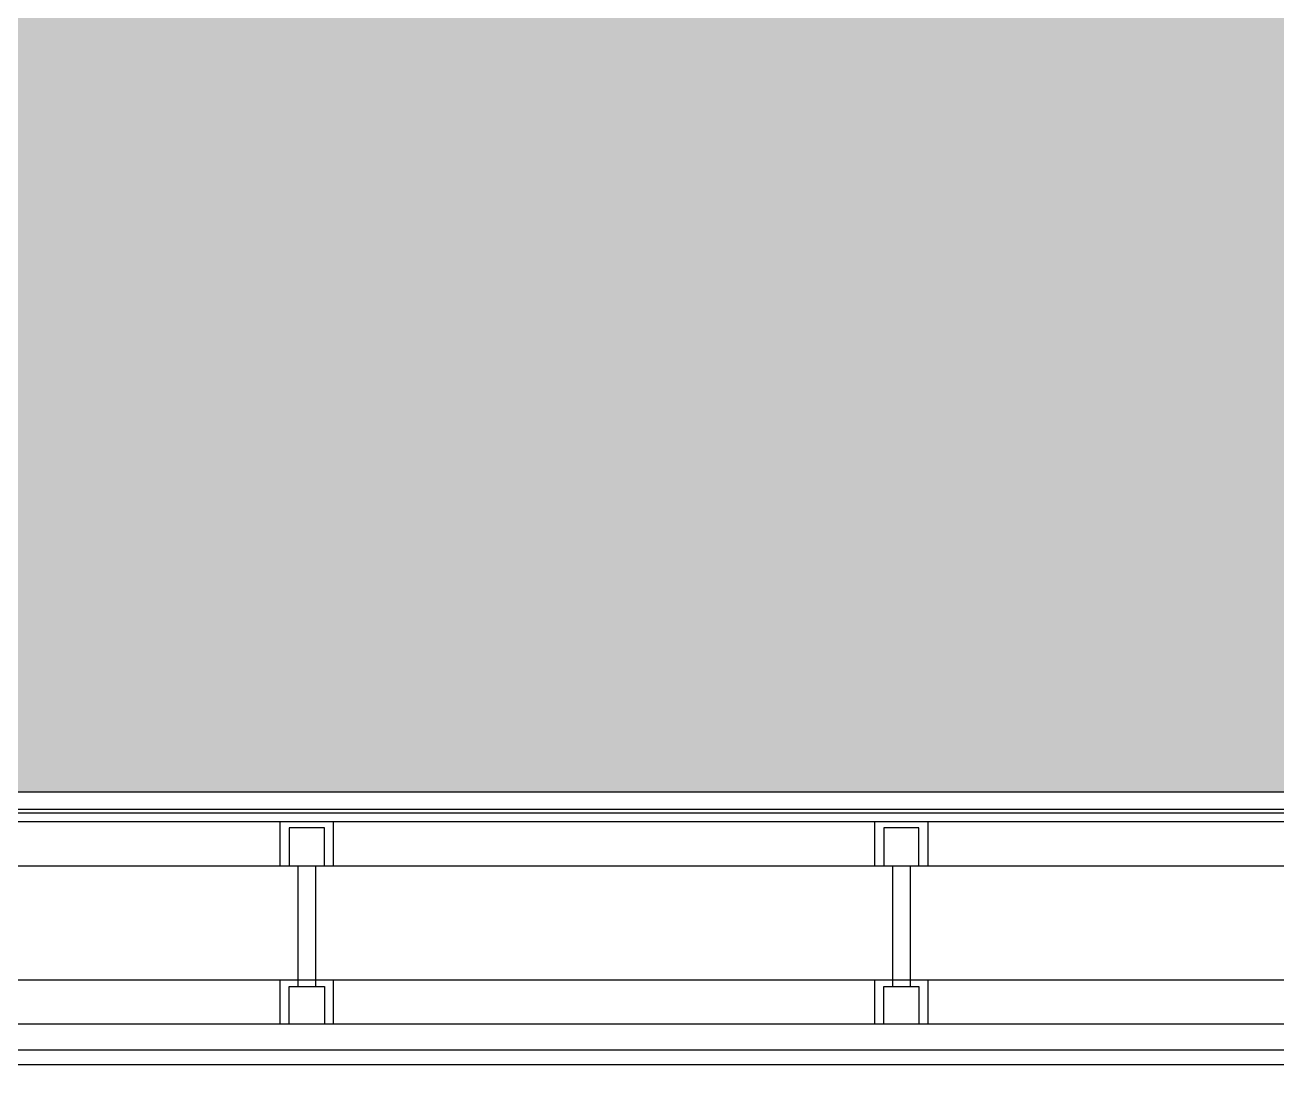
# Model space of a CAD drawing. Header units: metres. Extents: x 19 to 194, y 62 to 154.
# Drawn here: x 56.71 to 63.82, y 68.15 to 74.17 of the extents above; entities that cross this region are included whole.
import ezdxf

# ---------------------------------------------------------------- set-up
doc = ezdxf.new("R2010")
doc.units = ezdxf.units.M
doc.header["$MEASUREMENT"] = 0
doc.layers.add('ALL', color=7, linetype='Continuous')
doc.layers.add('ALL4', color=7, linetype='Continuous')

msp = doc.modelspace()

# ---------------------------------------------------------------- hatches: boundary and pattern name
at = {"layer": 'ALL4', "lineweight": 0, "true_color": 0xe6e6e6, "transparency": 33554687}
h = msp.add_hatch(color=254, dxfattribs=at)
h.dxf.hatch_style = 1
h.paths.add_polyline_path([(181.2945, 128.8704), (187.0549, 128.8704), (187.0549, 139.3912), (29.3495, 139.4008), (29.3495, 127.8507), (32.7796, 127.8507), (32.7295, 82.9907), (29.3495, 82.9907), (29.3495, 69.8204), (187.0545, 69.8204), (187.0545, 83.1151), (181.2945, 83.1151)])

# ---------------------------------------------------------------- linework, layer by layer
at = {"layer": 'ALL', "color": 18, "lineweight": 25, "true_color": 0x000000}
for points in [[(70.6749, 69.7201), (42.7999, 69.7202), (42.5749, 69.7202)], [(42.7999, 69.7002), (70.6749, 69.7002)], [(58.1624, 69.4002), (58.1624, 69.6502)], [(58.4624, 69.6502), (58.4624, 69.4002)], [(61.5374, 69.4002), (61.5374, 69.6502)], [(61.8374, 69.6502), (61.8374, 69.4002)], [(58.2624, 69.4002), (58.2624, 68.7152)], [(58.3624, 69.4002), (58.3624, 68.7152)], [(61.6374, 69.4002), (61.6374, 68.7152)], [(61.7374, 69.4002), (61.7374, 68.7152)], [(70.3499, 68.5001), (70.3499, 68.7501), (42.8999, 68.7502), (42.8999, 68.5002)], [(58.1624, 68.5002), (58.1624, 68.7502)], [(58.4624, 68.7502), (58.4624, 68.5002)], [(61.5374, 68.5002), (61.5374, 68.7502)], [(61.8374, 68.7502), (61.8374, 68.5002)], [(70.4699, 68.2952), (70.4699, 68.2702), (42.7799, 68.2703)]]:
    msp.add_lwpolyline(points, dxfattribs=at)
for points in [[(42.8999, 69.4002), (70.3499, 69.4001), (70.3499, 69.6501), (42.8999, 69.6502)], [(58.2124, 69.6152), (58.2124, 69.4002), (58.4124, 69.4002), (58.4124, 69.6152)], [(61.5874, 69.6152), (61.5874, 69.4002), (61.7874, 69.4002), (61.7874, 69.6152)], [(58.4124, 68.7152), (58.4124, 68.5002), (58.2124, 68.5002), (58.2124, 68.7152)], [(61.7874, 68.7152), (61.7874, 68.5002), (61.5874, 68.5002), (61.5874, 68.7152)], [(70.6099, 68.5001), (42.6399, 68.5002), (42.6399, 68.1501), (42.7199, 68.1501), (42.7199, 68.3552), (70.5299, 68.3551), (70.5299, 68.1501), (70.6099, 68.1501)]]:
    msp.add_lwpolyline(points, close=True, dxfattribs=at)
at = {"layer": 'ALL4', "color": 254, "lineweight": 0, "true_color": 0xe6e6e6, "transparency": 33554687}
msp.add_lwpolyline([(181.2945, 128.8704), (187.0549, 128.8704), (187.0549, 139.3912), (29.3495, 139.4008), (29.3495, 127.8507), (32.7796, 127.8507), (32.7295, 82.9907), (29.3495, 82.9907), (29.3495, 69.8204), (187.0545, 69.8204), (187.0545, 83.1151), (181.2945, 83.1151)], close=True, dxfattribs=at)
at = {"layer": 'ALL4', "color": 254, "lineweight": 25, "true_color": 0xe6e6e6}
msp.add_lwpolyline([(181.2945, 128.8704), (187.0549, 128.8704), (187.0549, 139.3912), (29.3495, 139.4008), (29.3495, 127.8507), (32.7796, 127.8507), (32.7295, 82.9907), (29.3495, 82.9907), (29.3495, 69.8204), (187.0545, 69.8204), (187.0545, 83.1151), (181.2945, 83.1151)], close=True, dxfattribs=at)
at = {"layer": 'ALL4', "color": 18, "lineweight": 25, "true_color": 0x000000}
for points in [[(70.6749, 69.7201), (42.7999, 69.7202), (42.5749, 69.7202)], [(42.7999, 69.7002), (70.6749, 69.7002)], [(58.1624, 69.4002), (58.1624, 69.6502)], [(58.4624, 69.6502), (58.4624, 69.4002)], [(61.5374, 69.4002), (61.5374, 69.6502)], [(61.8374, 69.6502), (61.8374, 69.4002)], [(58.2624, 69.4002), (58.2624, 68.7152)], [(58.3624, 69.4002), (58.3624, 68.7152)], [(61.6374, 69.4002), (61.6374, 68.7152)], [(61.7374, 69.4002), (61.7374, 68.7152)], [(70.3499, 68.5001), (70.3499, 68.7501), (42.8999, 68.7502), (42.8999, 68.5002)], [(58.1624, 68.5002), (58.1624, 68.7502)], [(58.4624, 68.7502), (58.4624, 68.5002)], [(61.5374, 68.5002), (61.5374, 68.7502)], [(61.8374, 68.7502), (61.8374, 68.5002)], [(70.4699, 68.2952), (70.4699, 68.2702), (42.7799, 68.2703)]]:
    msp.add_lwpolyline(points, dxfattribs=at)
for points in [[(42.8999, 69.4002), (70.3499, 69.4001), (70.3499, 69.6501), (42.8999, 69.6502)], [(58.2124, 69.6152), (58.2124, 69.4002), (58.4124, 69.4002), (58.4124, 69.6152)], [(61.5874, 69.6152), (61.5874, 69.4002), (61.7874, 69.4002), (61.7874, 69.6152)], [(58.4124, 68.7152), (58.4124, 68.5002), (58.2124, 68.5002), (58.2124, 68.7152)], [(61.7874, 68.7152), (61.7874, 68.5002), (61.5874, 68.5002), (61.5874, 68.7152)], [(70.6099, 68.5001), (42.6399, 68.5002), (42.6399, 68.1501), (42.7199, 68.1501), (42.7199, 68.3552), (70.5299, 68.3551), (70.5299, 68.1501), (70.6099, 68.1501)]]:
    msp.add_lwpolyline(points, close=True, dxfattribs=at)

doc.saveas('drawing.dxf')
